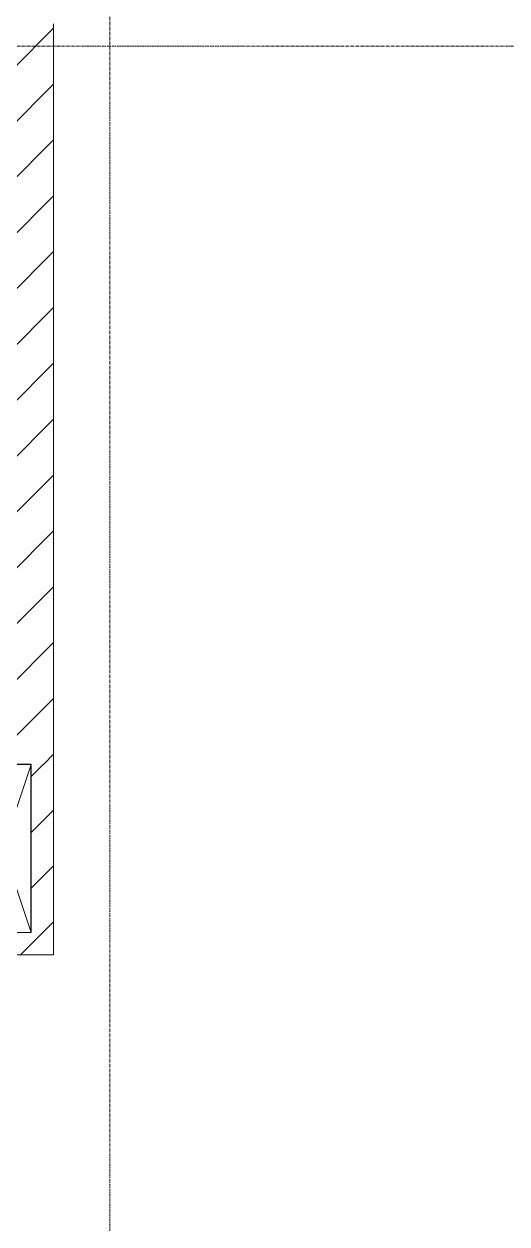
# Model space of a CAD drawing. Header units: millimetres. Extents: x 5357 to 201988, y -16345 to 109895.
# Drawn here: x 42271 to 44423, y 56487 to 61836 of the extents above; entities that cross this region are included whole.
import ezdxf

# ---------------------------------------------------------------- set-up
doc = ezdxf.new("R2010")
doc.units = ezdxf.units.MM
doc.linetypes.add('Grid Line', pattern=[22.225, 12.7, -3.175, 3.175, -3.175])
for name, color, linetype, lineweight in [('0-1', 7, 'Continuous', 5), ('0-2', 53, 'Continuous', 9), ('A-CLNG', 13, 'Continuous', 9), ('A-FLOR', 192, 'Continuous', 9), ('A-FLOR-1', 10, 'Continuous', 9), ('A-FLOR-2', 53, 'Continuous', 9), ('A-WALL-4', 113, 'Continuous', 18), ('A-WALL-PATT-3', 111, 'Continuous', 9), ('G-IMPT', 8, 'Continuous', 9), ('M-EQPM', 50, 'Continuous', 9), ('S-GRID-1', 1, 'Grid Line', 9)]:
    doc.layers.add(name, color=color, linetype=linetype, lineweight=lineweight)
pattern_1 = [(45, (0, 0), (-124.4508, 124.4508), [])]

# ---------------------------------------------------------------- blocks, each defined once
blk = doc.blocks.new('NCV_TKTC_KET CAU_rvt-1-TKCS_MB SÂN ĐƯỜNG NỘI BỘ')
at = {"layer": 'A-FLOR-1'}
for p, q in [((42402.6, 61836.9), (42402.6, 58736.9)), ((42302.6, 58534.9), (42052.6, 58534.9)), ((42402.6, 57686.9), (42275.5, 57686.9)), ((42275.5, 57686.9), (42402.6, 57686.9))]:
    blk.add_line(p, q, dxfattribs=at)
at = {"layer": 'A-FLOR-2'}
blk.add_line((42052.6, 58534.9), (42302.6, 58534.9), dxfattribs=at)
blk = doc.blocks.new('TKTC_XREF_251221_MB TANG 1 - TKTC_XREF_260130_MB TANG 1_dwg-4202109-TKCS_MB SÂN ĐƯỜNG NỘI BỘ')
at = {"layer": 'G-IMPT', "flags": 128}
blk.add_lwpolyline([(-160874, -342809.7), (-160850.5, -342809.9), (-160850.5, -343559.7)], dxfattribs=at)
blk = doc.blocks.new('TKTC_XREF_251221_MB TANG 1 - TKTC_XREF_251221_MB TANG 1-2038492-TKCS_MB SÂN ĐƯỜNG NỘI BỘ')
blk.add_blockref('TKTC_XREF_251221_MB TANG 1 - TKTC_XREF_260130_MB TANG 1_dwg-4202109-TKCS_MB SÂN ĐƯỜNG NỘI BỘ', (169499.1, 384109.7))

msp = doc.modelspace()

# ---------------------------------------------------------------- hatches: boundary and pattern name
at = {"layer": 'A-WALL-PATT-3'}
h = msp.add_hatch(dxfattribs=at)
h.set_pattern_fill('FP_1', color=256, style=0, pattern_type=2)
h.set_pattern_definition(pattern_1)
h.paths.add_polyline_path([(38852.6, 61636.9), (41852.6, 61636.9), (41854.3, 61835.3), (42052.6, 61835.3), (42052.6, 61636.9), (42402.6, 61636.9), (42402.6, 61836.9), (38852.6, 61836.9), (38852.6, 61672.8)])
h = msp.add_hatch(dxfattribs=at)
h.set_pattern_fill('FP_1', color=256, style=0, pattern_type=2)
h.set_pattern_definition(pattern_1)
h.paths.add_polyline_path([(42202.6, 58736.9), (42402.6, 58736.9), (42402.6, 61636.9), (42202.6, 61636.9), (42202.6, 58793.4)])
h = msp.add_hatch(dxfattribs=at)
h.set_pattern_fill('FP_1', color=256, style=0, pattern_type=2)
h.set_pattern_definition(pattern_1)
h.paths.add_polyline_path([(42202.6, 58536.9), (42402.6, 58536.9), (42402.6, 58736.9), (41852.6, 58736.9), (41852.6, 58536.9), (42056.1, 58536.9)])
h = msp.add_hatch(dxfattribs=at)
h.set_pattern_fill('FP_1', color=256, style=0, pattern_type=2)
h.set_pattern_definition(pattern_1)
h.paths.add_polyline_path([(42390.8, 57786.9), (42402.6, 57786.9), (42402.6, 58536.9), (42302.6, 58534.9), (42302.7, 57786.9), (42378.5, 57786.9)])
h = msp.add_hatch(dxfattribs=at)
h.set_pattern_fill('FP_1', color=256, style=0, pattern_type=2)
h.set_pattern_definition(pattern_1)
h.paths.add_polyline_path([(42402.6, 57686.9), (42402.6, 57687.8), (42402.6, 57786.9), (42052.6, 57784.9), (42052.6, 57686.9), (42354.3, 57686.9)])

# ---------------------------------------------------------------- linework, layer by layer
at = {"layer": '0-2'}
for p, q in [((42183.6, 58178.3), (42302.6, 58534.9)), ((42302, 57786.7), (42169.7, 58183))]:
    msp.add_line(p, q, dxfattribs=at)
at = {"layer": 'A-CLNG'}
msp.add_line((42052.6, 58534.9), (42302.6, 58534.9), dxfattribs=at)
at = {"layer": 'A-FLOR'}
msp.add_line((42402.6, 61836.9), (42402.6, 58736.9), dxfattribs=at)
at = {"layer": 'A-WALL-4'}
for p, q in [((42402.6, 58736.9), (42402.6, 61836.9)), ((42402.6, 57686.9), (42402.6, 58736.9)), ((42052.6, 58536.9), (42302.6, 58536.9)), ((42302.6, 58536.9), (42302.6, 57786.9)), ((42302.6, 57786.9), (42052.6, 57786.9)), ((42062.6, 57686.9), (42402.6, 57686.9))]:
    msp.add_line(p, q, dxfattribs=at)
at = {"layer": 'S-GRID-1'}
for p, q in [((42652.6, 20960.6), (42652.6, 80482.7)), ((131551.8, 61736.9), (29351.8, 61736.9))]:
    msp.add_line(p, q, dxfattribs=at)

# ---------------------------------------------------------------- block references
at = {"layer": '0-1'}
msp.add_blockref('NCV_TKTC_KET CAU_rvt-1-TKCS_MB SÂN ĐƯỜNG NỘI BỘ', (0, 0), dxfattribs=at)
at = {"layer": 'M-EQPM'}
msp.add_blockref('TKTC_XREF_251221_MB TANG 1 - TKTC_XREF_251221_MB TANG 1-2038492-TKCS_MB SÂN ĐƯỜNG NỘI BỘ', (33652.6, 17236.9), dxfattribs=at)

doc.saveas('drawing.dxf')
